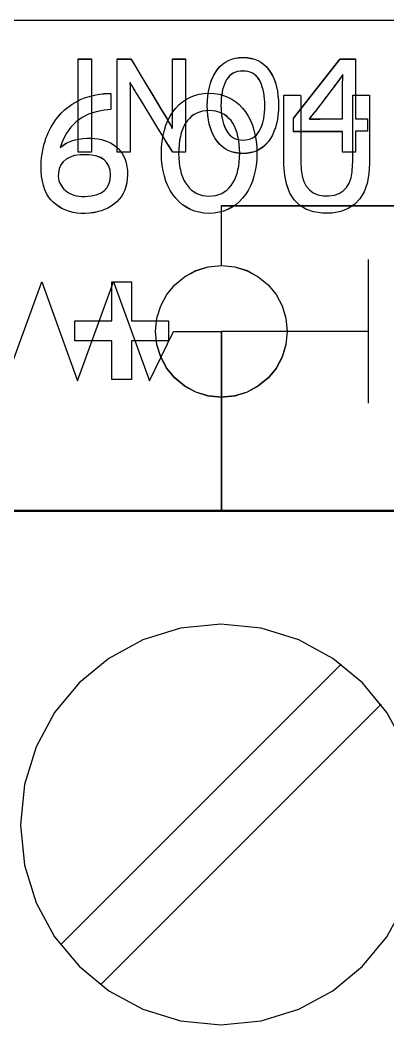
# Model space of a CAD drawing. Extents: x 1 to 47.7, y 0.2 to 35.
# Drawn here: x 34.003 to 34.31, y 11.506 to 12.345 of the extents above; entities that cross this region are included whole.
import ezdxf

# ---------------------------------------------------------------- set-up
doc = ezdxf.new("R2010")
doc.units = 0
doc.header["$MEASUREMENT"] = 0
for name, color, linetype in [('5_1___24__TARGET_LEDS___12', 7, 'CONTINUOUS'), ('6_1__EMPTY_IO_BOARD_POSITI', 7, 'CONTINUOUS'), ('6_2___8__INDEPENDENT_INPUT', 7, 'CONTINUOUS'), ('6_3___8__OPTOISO_INDEPENDE', 7, 'CONTINUOUS'), ('6_4___24__OPTOISO_INDEPEND', 7, 'CONTINUOUS'), ('6_5___8__INDEPENDENT_INPUT', 7, 'CONTINUOUS'), ('6_6___8__INDEPENDENT_INPUT', 7, 'CONTINUOUS'), ('6_7___8__OPTOISO_INDEPENDE', 7, 'CONTINUOUS'), ('6_8___8__OPTOISO_INDEPENDE', 7, 'CONTINUOUS'), ('8_0_____DWG', 7, 'CONTINUOUS')]:
    doc.layers.add(name, color=color, linetype=linetype)

msp = doc.modelspace()

# ---------------------------------------------------------------- linework, layer by layer
at = {"layer": '5_1___24__TARGET_LEDS___12'}
for points in [[(34.21853, 12.27351), (34.21843, 12.26939), (34.21812, 12.26547), (34.2176, 12.26173), (34.21687, 12.25819), (34.21593, 12.25483), (34.21478, 12.25167), (34.21343, 12.2487), (34.21186, 12.24591), (34.21009, 12.24333), (34.20811, 12.24103), (34.20594, 12.23902), (34.20356, 12.23731), (34.20099, 12.2359), (34.19822, 12.23479), (34.19525, 12.23398), (34.19209, 12.23347), (34.18872, 12.23326), (34.18539, 12.23347), (34.18226, 12.23398), (34.17933, 12.23478), (34.17658, 12.23588), (34.17403, 12.23728), (34.17168, 12.23897), (34.16952, 12.24095), (34.16756, 12.24323), (34.16579, 12.24578), (34.16423, 12.24852), (34.16288, 12.25146), (34.16173, 12.2546), (34.16079, 12.25794), (34.16006, 12.26148), (34.15954, 12.26522), (34.15923, 12.26916), (34.15913, 12.2733), (34.15923, 12.27742), (34.15955, 12.28136), (34.16008, 12.2851), (34.16082, 12.28866), (34.16177, 12.29202), (34.16293, 12.29519), (34.1643, 12.29816), (34.16588, 12.30095), (34.16767, 12.30354), (34.16966, 12.30585), (34.17183, 12.30785), (34.1742, 12.30956), (34.17677, 12.31095), (34.17952, 12.31205), (34.18247, 12.31283), (34.18561, 12.31332), (34.18894, 12.3135), (34.1923, 12.3133), (34.19546, 12.3128), (34.19842, 12.31201), (34.20118, 12.31093), (34.20374, 12.30954), (34.2061, 12.30787), (34.20825, 12.30589), (34.21021, 12.30362), (34.21196, 12.30107), (34.2135, 12.29832), (34.21483, 12.29537), (34.21596, 12.29222), (34.21689, 12.28888), (34.21761, 12.28533), (34.21812, 12.28159), (34.21843, 12.27765)], [(34.13021, 12.2345), (34.12911, 12.23628), (34.12619, 12.24103), (34.12199, 12.24786), (34.11704, 12.2559), (34.1119, 12.26424), (34.10711, 12.27202), (34.10322, 12.27835), (34.10076, 12.28234), (34.09998, 12.28363), (34.09925, 12.28484), (34.09854, 12.28603), (34.09785, 12.28717), (34.0972, 12.28829), (34.09656, 12.28937), (34.09595, 12.29042), (34.09536, 12.29143), (34.0948, 12.29241), (34.09456, 12.29178), (34.09457, 12.28991), (34.09457, 12.28798), (34.09458, 12.28599), (34.09459, 12.28394), (34.0946, 12.28183), (34.09462, 12.27966), (34.09464, 12.27743), (34.09467, 12.27514), (34.09467, 12.27371), (34.09467, 12.2701), (34.09467, 12.26465), (34.09467, 12.25811), (34.09467, 12.2512), (34.09467, 12.24466), (34.09467, 12.23922), (34.09467, 12.2356), (34.09466, 12.2345), (34.09416, 12.2345), (34.09301, 12.2345), (34.09142, 12.2345), (34.0896, 12.2345), (34.08773, 12.2345), (34.08601, 12.2345), (34.08465, 12.2345), (34.08385, 12.2345), (34.08371, 12.23505), (34.08371, 12.24009), (34.08371, 12.24925), (34.08371, 12.26114), (34.08371, 12.27433), (34.08371, 12.28743), (34.08371, 12.29901), (34.08371, 12.30767), (34.08371, 12.312), (34.08393, 12.31225), (34.08487, 12.31225), (34.08637, 12.31225), (34.08821, 12.31225), (34.09018, 12.31225), (34.09207, 12.31225), (34.09369, 12.31225), (34.09481, 12.31225), (34.09523, 12.31225), (34.09627, 12.31052), (34.09906, 12.3059), (34.10307, 12.29925), (34.10778, 12.29143), (34.11268, 12.28331), (34.11725, 12.27574), (34.12096, 12.26958), (34.1233, 12.2657), (34.12409, 12.26438), (34.12494, 12.26293), (34.12574, 12.26154), (34.12651, 12.26019), (34.12725, 12.2589), (34.12796, 12.25766), (34.12862, 12.25646), (34.12926, 12.25532), (34.12985, 12.25422), (34.13009, 12.25485), (34.13007, 12.25678), (34.13005, 12.25876), (34.13003, 12.26079), (34.13002, 12.26289), (34.13001, 12.26503), (34.13, 12.26723), (34.12999, 12.26948), (34.12999, 12.27179), (34.12999, 12.27321), (34.12999, 12.27681), (34.12999, 12.28223), (34.12999, 12.28875), (34.12999, 12.29562), (34.12999, 12.30214), (34.12999, 12.30756), (34.12999, 12.31116), (34.13, 12.31225), (34.13051, 12.31225), (34.13165, 12.31225), (34.13324, 12.31225), (34.13507, 12.31225), (34.13694, 12.31225), (34.13865, 12.31225), (34.14001, 12.31225), (34.14082, 12.31225), (34.14095, 12.3117), (34.14095, 12.30667), (34.14095, 12.2975), (34.14095, 12.28561), (34.14095, 12.27242), (34.14095, 12.25933), (34.14095, 12.24774), (34.14095, 12.23908), (34.14095, 12.23475), (34.14075, 12.2345), (34.13987, 12.2345), (34.13847, 12.2345), (34.13676, 12.2345), (34.13492, 12.2345), (34.13315, 12.2345), (34.13165, 12.2345), (34.1306, 12.2345)], [(34.20714, 12.2733), (34.20708, 12.27619), (34.20691, 12.27896), (34.20662, 12.28161), (34.20621, 12.28414), (34.20569, 12.28655), (34.20505, 12.28883), (34.20429, 12.29099), (34.20342, 12.29303), (34.20241, 12.29493), (34.20124, 12.29662), (34.19992, 12.29808), (34.19844, 12.29932), (34.1968, 12.30035), (34.19502, 12.30115), (34.19307, 12.30172), (34.19097, 12.30208), (34.18872, 12.30222), (34.18651, 12.30208), (34.18445, 12.30173), (34.18254, 12.30116), (34.18078, 12.30037), (34.17917, 12.29936), (34.17771, 12.29814), (34.1764, 12.29669), (34.17524, 12.29503), (34.17423, 12.29316), (34.17334, 12.29117), (34.17257, 12.28904), (34.17192, 12.28678), (34.17139, 12.28439), (34.17099, 12.28186), (34.17071, 12.27921), (34.17055, 12.27643), (34.17052, 12.27351), (34.17058, 12.27063), (34.17076, 12.26788), (34.17107, 12.26525), (34.17149, 12.26274), (34.17204, 12.26036), (34.17272, 12.25811), (34.17351, 12.25598), (34.17443, 12.25397), (34.17547, 12.25206), (34.17663, 12.25032), (34.17794, 12.24881), (34.1794, 12.24752), (34.18101, 12.24647), (34.18277, 12.24564), (34.18468, 12.24504), (34.18673, 12.24467), (34.18894, 12.24453), (34.19119, 12.24467), (34.19328, 12.24504), (34.19521, 12.24563), (34.19699, 12.24644), (34.19861, 12.24748), (34.20007, 12.24875), (34.20138, 12.25025), (34.20253, 12.25196), (34.20351, 12.25385), (34.20436, 12.25584), (34.2051, 12.25795), (34.20572, 12.26018), (34.20623, 12.26255), (34.20663, 12.26505), (34.20691, 12.26767), (34.20708, 12.27042)], [(34.2723, 12.29917), (34.27166, 12.29826), (34.27098, 12.29731), (34.27025, 12.2963), (34.26948, 12.29524), (34.26866, 12.29413), (34.2678, 12.29297), (34.26689, 12.29175), (34.26594, 12.29049), (34.26533, 12.28968), (34.26419, 12.28818), (34.26229, 12.28568), (34.25991, 12.28254), (34.25735, 12.27916), (34.25489, 12.27591), (34.25282, 12.27318), (34.25144, 12.27136), (34.25088, 12.27063), (34.24995, 12.26941), (34.24905, 12.26825), (34.24816, 12.26713), (34.24731, 12.26607), (34.24648, 12.26506), (34.24567, 12.26411), (34.24489, 12.2632), (34.24413, 12.26235), (34.24481, 12.26211), (34.24609, 12.26212), (34.24743, 12.26212), (34.24882, 12.26213), (34.25026, 12.26215), (34.25175, 12.26216), (34.25329, 12.26218), (34.25489, 12.2622), (34.25612, 12.26222), (34.25706, 12.26222), (34.25894, 12.26222), (34.26143, 12.26222), (34.26422, 12.26222), (34.26699, 12.26222), (34.26941, 12.26222), (34.27117, 12.26222), (34.27196, 12.26222), (34.27197, 12.26288), (34.27197, 12.26504), (34.27197, 12.26828), (34.27197, 12.27214), (34.27197, 12.27615), (34.27197, 12.27988), (34.27197, 12.28286), (34.27197, 12.28463), (34.27199, 12.28577), (34.27202, 12.28768), (34.27205, 12.28952), (34.27208, 12.2913), (34.27212, 12.29301), (34.27216, 12.29465), (34.2722, 12.29622), (34.27225, 12.29773)], [(34.22591, 12.08482), (34.22479, 12.07373), (34.22159, 12.06341), (34.21652, 12.05406), (34.20981, 12.04592), (34.20167, 12.0392), (34.19232, 12.03413), (34.18199, 12.03092), (34.1709, 12.0298), (34.15981, 12.03092), (34.14949, 12.03413), (34.14015, 12.0392), (34.13201, 12.04592), (34.1253, 12.05406), (34.12023, 12.06341), (34.11703, 12.07373), (34.11591, 12.08482), (34.11703, 12.0959), (34.12023, 12.10622), (34.1253, 12.11556), (34.13201, 12.12369), (34.14015, 12.13041), (34.14949, 12.13548), (34.15981, 12.13869), (34.1709, 12.1398), (34.18199, 12.13869), (34.19232, 12.13548), (34.20167, 12.13041), (34.20981, 12.12369), (34.21652, 12.11556), (34.22159, 12.10622), (34.22479, 12.0959)]]:
    msp.add_lwpolyline(points, close=True, dxfattribs=at)
for points in [[(34.05122, 12.2345), (34.05122, 12.31225), (34.0625, 12.31225), (34.0625, 12.2345), (34.05122, 12.2345)], [(34.28293, 12.25197), (34.28293, 12.2345), (34.27197, 12.2345), (34.27197, 12.2516), (34.2312, 12.2516), (34.2312, 12.26272), (34.27001, 12.31225), (34.28293, 12.31225), (34.28293, 12.26222), (34.29291, 12.26222), (34.29291, 12.25197), (34.28293, 12.25197)], [(34.1709, 12.1398), (34.1709, 12.18979), (34.47089, 12.18979)], [(34.1709, 12.0298), (34.1709, 11.93517)], [(34.46184, 11.93527), (34.17058, 11.93527), (33.88288, 11.93527), (33.74148, 11.93527), (33.6023, 11.93527), (33.4658, 11.93527), (33.33241, 11.93527)], [(34.32454, 11.7382), (34.30911, 11.76664), (34.28868, 11.79143), (34.26392, 11.81189), (34.23551, 11.82735), (34.20412, 11.83712), (34.17042, 11.84053), (34.13667, 11.83712), (34.10524, 11.82735), (34.0768, 11.81189), (34.05202, 11.79143), (34.03158, 11.76664), (34.01615, 11.7382), (34.0064, 11.70678), (34.003, 11.67308), (34.0064, 11.63939), (34.01615, 11.60803), (34.03158, 11.57964), (34.05202, 11.55492), (34.0768, 11.53452), (34.10524, 11.51913), (34.13667, 11.50939), (34.17042, 11.506), (34.20412, 11.50939), (34.23551, 11.51913), (34.26392, 11.53452), (34.28868, 11.55492), (34.30911, 11.57964), (34.32454, 11.60803)], [(34.03658, 11.57284), (34.27085, 11.80711)], [(34.07, 11.53942), (34.30427, 11.77369)]]:
    msp.add_lwpolyline(points, dxfattribs=at)
at = {"layer": '6_1__EMPTY_IO_BOARD_POSITI'}
msp.add_lwpolyline([(33.33689, 11.93486), (33.52521, 11.93486), (33.7193, 11.93486), (33.91795, 11.93486), (34.11993, 11.93486), (34.52897, 11.93486)], dxfattribs=at)
at = {"layer": '6_2___8__INDEPENDENT_INPUT'}
for points in [[(34.20051, 12.23357), (34.20033, 12.2284), (34.19987, 12.22347), (34.19912, 12.2188), (34.19809, 12.21438), (34.19676, 12.2102), (34.19515, 12.20628), (34.19325, 12.2026), (34.19106, 12.19918), (34.18857, 12.19598), (34.18584, 12.19309), (34.18288, 12.19059), (34.17971, 12.18845), (34.17632, 12.18669), (34.17271, 12.1853), (34.16888, 12.18429), (34.16484, 12.18365), (34.16058, 12.18338), (34.15634, 12.18365), (34.15233, 12.18429), (34.14854, 12.1853), (34.14497, 12.18669), (34.14163, 12.18845), (34.13851, 12.19059), (34.13561, 12.19309), (34.13293, 12.19598), (34.13044, 12.19918), (34.1282, 12.2026), (34.12625, 12.20628), (34.1246, 12.2102), (34.12324, 12.21438), (34.12218, 12.2188), (34.12142, 12.22347), (34.12094, 12.2284), (34.12077, 12.23357), (34.12094, 12.23874), (34.12142, 12.24367), (34.12218, 12.24836), (34.12324, 12.2528), (34.1246, 12.257), (34.12625, 12.26096), (34.1282, 12.26467), (34.13044, 12.26814), (34.13293, 12.27134), (34.13561, 12.27418), (34.13851, 12.27664), (34.14163, 12.27874), (34.14497, 12.28047), (34.14854, 12.28183), (34.15233, 12.28282), (34.15634, 12.28344), (34.16058, 12.28368), (34.16484, 12.28344), (34.16888, 12.28282), (34.17271, 12.28183), (34.17632, 12.28047), (34.17971, 12.27874), (34.18288, 12.27664), (34.18584, 12.27418), (34.18857, 12.27134), (34.19106, 12.26814), (34.19325, 12.26467), (34.19515, 12.26096), (34.19676, 12.257), (34.19809, 12.2528), (34.19912, 12.24836), (34.19987, 12.24367), (34.20033, 12.23874)], [(34.29457, 12.22545), (34.29401, 12.21633), (34.2925, 12.20833), (34.29002, 12.20144), (34.28658, 12.19565), (34.28219, 12.19099), (34.27683, 12.18743), (34.27051, 12.18498), (34.26324, 12.18365), (34.25521, 12.18353), (34.24787, 12.18467), (34.24147, 12.18693), (34.23603, 12.1903), (34.23154, 12.19478), (34.22799, 12.20038), (34.2254, 12.20709), (34.22375, 12.21491), (34.22306, 12.22385), (34.22304, 12.22714), (34.22304, 12.23214), (34.22304, 12.2398), (34.22304, 12.24905), (34.22304, 12.25884), (34.22304, 12.26809), (34.22304, 12.27575), (34.22304, 12.28075), (34.22306, 12.28212), (34.22378, 12.28212), (34.22533, 12.28212), (34.22744, 12.28212), (34.22984, 12.28212), (34.23226, 12.28212), (34.23445, 12.28212), (34.23613, 12.28212), (34.23704, 12.28212), (34.23713, 12.28135), (34.23713, 12.27703), (34.23713, 12.26987), (34.23713, 12.2609), (34.23713, 12.2512), (34.23713, 12.24182), (34.23713, 12.23381), (34.23713, 12.22822), (34.23713, 12.22613), (34.23742, 12.21998), (34.23829, 12.21459), (34.23975, 12.20996), (34.24179, 12.20607), (34.24441, 12.20294), (34.24761, 12.20056), (34.2514, 12.19893), (34.25577, 12.19805), (34.26066, 12.19797), (34.26523, 12.19867), (34.2692, 12.2001), (34.27257, 12.20225), (34.27535, 12.20513), (34.27752, 12.20874), (34.2791, 12.21308), (34.28009, 12.21814), (34.28047, 12.22393), (34.28048, 12.22657), (34.28048, 12.23162), (34.28048, 12.23936), (34.28048, 12.24871), (34.28048, 12.2586), (34.28048, 12.26795), (34.28048, 12.27569), (34.28048, 12.28074), (34.2805, 12.28212), (34.28122, 12.28212), (34.28277, 12.28212), (34.28488, 12.28212), (34.28728, 12.28212), (34.2897, 12.28212), (34.29189, 12.28212), (34.29357, 12.28212), (34.29448, 12.28212), (34.29457, 12.28134), (34.29457, 12.27697), (34.29457, 12.26972), (34.29457, 12.26065), (34.29457, 12.25083), (34.29457, 12.24133), (34.29457, 12.23322), (34.29457, 12.22757)], [(34.18614, 12.23357), (34.18605, 12.23739), (34.18579, 12.24101), (34.18534, 12.24443), (34.18472, 12.24766), (34.18392, 12.25069), (34.18294, 12.25352), (34.18178, 12.25615), (34.18044, 12.25859), (34.17891, 12.2608), (34.17721, 12.26273), (34.17534, 12.26441), (34.1733, 12.26584), (34.1711, 12.26702), (34.16872, 12.26794), (34.16617, 12.2686), (34.16346, 12.26902), (34.16058, 12.26918), (34.15775, 12.26902), (34.15508, 12.2686), (34.15258, 12.26794), (34.15024, 12.26702), (34.14806, 12.26584), (34.14604, 12.26441), (34.14419, 12.26273), (34.1425, 12.2608), (34.14096, 12.25859), (34.13959, 12.25615), (34.13841, 12.25352), (34.13741, 12.25069), (34.13659, 12.24766), (34.13595, 12.24443), (34.1355, 12.24101), (34.13522, 12.23739), (34.13513, 12.23357), (34.13522, 12.22979), (34.1355, 12.22622), (34.13595, 12.22283), (34.13659, 12.21964), (34.13741, 12.21664), (34.13841, 12.21384), (34.13959, 12.21123), (34.14096, 12.20881), (34.1425, 12.20656), (34.14419, 12.20453), (34.14604, 12.20277), (34.14806, 12.20128), (34.15024, 12.20006), (34.15258, 12.19911), (34.15508, 12.19843), (34.15775, 12.19802), (34.16058, 12.19789), (34.16346, 12.19802), (34.16617, 12.19843), (34.16872, 12.19911), (34.1711, 12.20006), (34.1733, 12.20128), (34.17534, 12.20277), (34.17721, 12.20453), (34.17891, 12.20656), (34.18044, 12.20881), (34.18178, 12.21123), (34.18294, 12.21384), (34.18392, 12.21664), (34.18472, 12.21964), (34.18534, 12.22283), (34.18579, 12.22622), (34.18605, 12.22979)]]:
    msp.add_lwpolyline(points, close=True, dxfattribs=at)
for points in [[(34.29342, 12.1449), (34.29342, 12.02491)], [(34.29342, 12.08491), (34.17091, 12.08491), (34.17091, 11.93527)], [(34.46184, 11.93527), (34.17058, 11.93527), (33.88288, 11.93527), (33.74148, 11.93527), (33.6023, 11.93527), (33.4658, 11.93527), (33.33241, 11.93527)], [(34.32454, 11.7382), (34.30911, 11.76664), (34.28868, 11.79143), (34.26392, 11.81189), (34.23551, 11.82735), (34.20412, 11.83712), (34.17042, 11.84053), (34.13667, 11.83712), (34.10524, 11.82735), (34.0768, 11.81189), (34.05202, 11.79143), (34.03158, 11.76664), (34.01615, 11.7382), (34.0064, 11.70678), (34.003, 11.67308), (34.0064, 11.63939), (34.01615, 11.60803), (34.03158, 11.57964), (34.05202, 11.55492), (34.0768, 11.53452), (34.10524, 11.51913), (34.13667, 11.50939), (34.17042, 11.506), (34.20412, 11.50939), (34.23551, 11.51913), (34.26392, 11.53452), (34.28868, 11.55492), (34.30911, 11.57964), (34.32454, 11.60803)], [(34.03658, 11.57284), (34.27085, 11.80711)], [(34.07, 11.53942), (34.30427, 11.77369)]]:
    msp.add_lwpolyline(points, dxfattribs=at)
at = {"layer": '6_3___8__OPTOISO_INDEPENDE'}
for points in [[(34.20051, 12.23357), (34.20033, 12.2284), (34.19987, 12.22347), (34.19912, 12.2188), (34.19809, 12.21438), (34.19676, 12.2102), (34.19515, 12.20628), (34.19325, 12.2026), (34.19106, 12.19918), (34.18857, 12.19598), (34.18584, 12.19309), (34.18288, 12.19059), (34.17971, 12.18845), (34.17632, 12.18669), (34.17271, 12.1853), (34.16888, 12.18429), (34.16484, 12.18365), (34.16058, 12.18338), (34.15634, 12.18365), (34.15233, 12.18429), (34.14854, 12.1853), (34.14497, 12.18669), (34.14163, 12.18845), (34.13851, 12.19059), (34.13561, 12.19309), (34.13293, 12.19598), (34.13044, 12.19918), (34.1282, 12.2026), (34.12625, 12.20628), (34.1246, 12.2102), (34.12324, 12.21438), (34.12218, 12.2188), (34.12142, 12.22347), (34.12094, 12.2284), (34.12077, 12.23357), (34.12094, 12.23874), (34.12142, 12.24367), (34.12218, 12.24836), (34.12324, 12.2528), (34.1246, 12.257), (34.12625, 12.26096), (34.1282, 12.26467), (34.13044, 12.26814), (34.13293, 12.27134), (34.13561, 12.27418), (34.13851, 12.27664), (34.14163, 12.27874), (34.14497, 12.28047), (34.14854, 12.28183), (34.15233, 12.28282), (34.15634, 12.28344), (34.16058, 12.28368), (34.16484, 12.28344), (34.16888, 12.28282), (34.17271, 12.28183), (34.17632, 12.28047), (34.17971, 12.27874), (34.18288, 12.27664), (34.18584, 12.27418), (34.18857, 12.27134), (34.19106, 12.26814), (34.19325, 12.26467), (34.19515, 12.26096), (34.19676, 12.257), (34.19809, 12.2528), (34.19912, 12.24836), (34.19987, 12.24367), (34.20033, 12.23874)], [(34.29457, 12.22545), (34.29401, 12.21633), (34.2925, 12.20833), (34.29002, 12.20144), (34.28658, 12.19565), (34.28219, 12.19099), (34.27683, 12.18743), (34.27051, 12.18498), (34.26324, 12.18365), (34.25521, 12.18353), (34.24787, 12.18467), (34.24147, 12.18693), (34.23603, 12.1903), (34.23154, 12.19478), (34.22799, 12.20038), (34.2254, 12.20709), (34.22375, 12.21491), (34.22306, 12.22385), (34.22304, 12.22714), (34.22304, 12.23214), (34.22304, 12.2398), (34.22304, 12.24905), (34.22304, 12.25884), (34.22304, 12.26809), (34.22304, 12.27575), (34.22304, 12.28075), (34.22306, 12.28212), (34.22378, 12.28212), (34.22533, 12.28212), (34.22744, 12.28212), (34.22984, 12.28212), (34.23226, 12.28212), (34.23445, 12.28212), (34.23613, 12.28212), (34.23704, 12.28212), (34.23713, 12.28135), (34.23713, 12.27703), (34.23713, 12.26987), (34.23713, 12.2609), (34.23713, 12.2512), (34.23713, 12.24182), (34.23713, 12.23381), (34.23713, 12.22822), (34.23713, 12.22613), (34.23742, 12.21998), (34.23829, 12.21459), (34.23975, 12.20996), (34.24179, 12.20607), (34.24441, 12.20294), (34.24761, 12.20056), (34.2514, 12.19893), (34.25577, 12.19805), (34.26066, 12.19797), (34.26523, 12.19867), (34.2692, 12.2001), (34.27257, 12.20225), (34.27535, 12.20513), (34.27752, 12.20874), (34.2791, 12.21308), (34.28009, 12.21814), (34.28047, 12.22393), (34.28048, 12.22657), (34.28048, 12.23162), (34.28048, 12.23936), (34.28048, 12.24871), (34.28048, 12.2586), (34.28048, 12.26795), (34.28048, 12.27569), (34.28048, 12.28074), (34.2805, 12.28212), (34.28122, 12.28212), (34.28277, 12.28212), (34.28488, 12.28212), (34.28728, 12.28212), (34.2897, 12.28212), (34.29189, 12.28212), (34.29357, 12.28212), (34.29448, 12.28212), (34.29457, 12.28134), (34.29457, 12.27697), (34.29457, 12.26972), (34.29457, 12.26065), (34.29457, 12.25083), (34.29457, 12.24133), (34.29457, 12.23322), (34.29457, 12.22757)], [(34.18614, 12.23357), (34.18605, 12.23739), (34.18579, 12.24101), (34.18534, 12.24443), (34.18472, 12.24766), (34.18392, 12.25069), (34.18294, 12.25352), (34.18178, 12.25615), (34.18044, 12.25859), (34.17891, 12.2608), (34.17721, 12.26273), (34.17534, 12.26441), (34.1733, 12.26584), (34.1711, 12.26702), (34.16872, 12.26794), (34.16617, 12.2686), (34.16346, 12.26902), (34.16058, 12.26918), (34.15775, 12.26902), (34.15508, 12.2686), (34.15258, 12.26794), (34.15024, 12.26702), (34.14806, 12.26584), (34.14604, 12.26441), (34.14419, 12.26273), (34.1425, 12.2608), (34.14096, 12.25859), (34.13959, 12.25615), (34.13841, 12.25352), (34.13741, 12.25069), (34.13659, 12.24766), (34.13595, 12.24443), (34.1355, 12.24101), (34.13522, 12.23739), (34.13513, 12.23357), (34.13522, 12.22979), (34.1355, 12.22622), (34.13595, 12.22283), (34.13659, 12.21964), (34.13741, 12.21664), (34.13841, 12.21384), (34.13959, 12.21123), (34.14096, 12.20881), (34.1425, 12.20656), (34.14419, 12.20453), (34.14604, 12.20277), (34.14806, 12.20128), (34.15024, 12.20006), (34.15258, 12.19911), (34.15508, 12.19843), (34.15775, 12.19802), (34.16058, 12.19789), (34.16346, 12.19802), (34.16617, 12.19843), (34.16872, 12.19911), (34.1711, 12.20006), (34.1733, 12.20128), (34.17534, 12.20277), (34.17721, 12.20453), (34.17891, 12.20656), (34.18044, 12.20881), (34.18178, 12.21123), (34.18294, 12.21384), (34.18392, 12.21664), (34.18472, 12.21964), (34.18534, 12.22283), (34.18579, 12.22622), (34.18605, 12.22979)]]:
    msp.add_lwpolyline(points, close=True, dxfattribs=at)
for points in [[(34.29342, 12.1449), (34.29342, 12.02491)], [(34.29342, 12.08491), (34.17091, 12.08491), (34.17091, 11.93527)], [(34.46184, 11.93527), (34.17058, 11.93527), (33.88288, 11.93527), (33.74148, 11.93527), (33.6023, 11.93527), (33.4658, 11.93527), (33.33241, 11.93527)], [(34.32454, 11.7382), (34.30911, 11.76664), (34.28868, 11.79143), (34.26392, 11.81189), (34.23551, 11.82735), (34.20412, 11.83712), (34.17042, 11.84053), (34.13667, 11.83712), (34.10524, 11.82735), (34.0768, 11.81189), (34.05202, 11.79143), (34.03158, 11.76664), (34.01615, 11.7382), (34.0064, 11.70678), (34.003, 11.67308), (34.0064, 11.63939), (34.01615, 11.60803), (34.03158, 11.57964), (34.05202, 11.55492), (34.0768, 11.53452), (34.10524, 11.51913), (34.13667, 11.50939), (34.17042, 11.506), (34.20412, 11.50939), (34.23551, 11.51913), (34.26392, 11.53452), (34.28868, 11.55492), (34.30911, 11.57964), (34.32454, 11.60803)], [(34.03658, 11.57284), (34.27085, 11.80711)], [(34.07, 11.53942), (34.30427, 11.77369)]]:
    msp.add_lwpolyline(points, dxfattribs=at)
at = {"layer": '6_4___24__OPTOISO_INDEPEND'}
for points in [[(34.21853, 12.27364), (34.21843, 12.26952), (34.21812, 12.2656), (34.2176, 12.26186), (34.21687, 12.25832), (34.21593, 12.25496), (34.21478, 12.2518), (34.21343, 12.24883), (34.21186, 12.24604), (34.21009, 12.24346), (34.20811, 12.24115), (34.20594, 12.23915), (34.20356, 12.23744), (34.20099, 12.23603), (34.19822, 12.23492), (34.19525, 12.23411), (34.19209, 12.2336), (34.18872, 12.23338), (34.18539, 12.2336), (34.18226, 12.23411), (34.17933, 12.23491), (34.17658, 12.23601), (34.17403, 12.2374), (34.17168, 12.23909), (34.16952, 12.24108), (34.16756, 12.24336), (34.16579, 12.24591), (34.16423, 12.24865), (34.16288, 12.25159), (34.16173, 12.25473), (34.16079, 12.25807), (34.16006, 12.26161), (34.15954, 12.26535), (34.15923, 12.26928), (34.15913, 12.27342), (34.15923, 12.27755), (34.15955, 12.28149), (34.16008, 12.28523), (34.16082, 12.28879), (34.16177, 12.29215), (34.16293, 12.29531), (34.1643, 12.29829), (34.16588, 12.30108), (34.16767, 12.30367), (34.16966, 12.30598), (34.17183, 12.30798), (34.1742, 12.30969), (34.17677, 12.31108), (34.17952, 12.31218), (34.18247, 12.31296), (34.18561, 12.31345), (34.18894, 12.31363), (34.1923, 12.31343), (34.19546, 12.31293), (34.19842, 12.31214), (34.20118, 12.31106), (34.20374, 12.30967), (34.2061, 12.30799), (34.20825, 12.30602), (34.21021, 12.30375), (34.21196, 12.3012), (34.2135, 12.29845), (34.21483, 12.2955), (34.21596, 12.29235), (34.21689, 12.28901), (34.21761, 12.28546), (34.21812, 12.28172), (34.21843, 12.27778)], [(34.13021, 12.23463), (34.12911, 12.23641), (34.12619, 12.24116), (34.12199, 12.24799), (34.11704, 12.25602), (34.1119, 12.26437), (34.10711, 12.27215), (34.10322, 12.27848), (34.10076, 12.28247), (34.09998, 12.28375), (34.09925, 12.28497), (34.09854, 12.28615), (34.09785, 12.2873), (34.0972, 12.28842), (34.09656, 12.2895), (34.09595, 12.29054), (34.09536, 12.29156), (34.0948, 12.29253), (34.09456, 12.2919), (34.09457, 12.29003), (34.09457, 12.2881), (34.09458, 12.28611), (34.09459, 12.28406), (34.0946, 12.28196), (34.09462, 12.27979), (34.09464, 12.27756), (34.09467, 12.27527), (34.09467, 12.27384), (34.09467, 12.27022), (34.09467, 12.26478), (34.09467, 12.25824), (34.09467, 12.25133), (34.09467, 12.24479), (34.09467, 12.23934), (34.09467, 12.23573), (34.09466, 12.23463), (34.09416, 12.23463), (34.09301, 12.23463), (34.09142, 12.23463), (34.0896, 12.23463), (34.08773, 12.23463), (34.08601, 12.23463), (34.08465, 12.23463), (34.08385, 12.23463), (34.08371, 12.23518), (34.08371, 12.24022), (34.08371, 12.24938), (34.08371, 12.26127), (34.08371, 12.27446), (34.08371, 12.28755), (34.08371, 12.29914), (34.08371, 12.3078), (34.08371, 12.31213), (34.08393, 12.31238), (34.08487, 12.31238), (34.08637, 12.31238), (34.08821, 12.31238), (34.09018, 12.31238), (34.09207, 12.31238), (34.09369, 12.31238), (34.09481, 12.31238), (34.09523, 12.31238), (34.09627, 12.31065), (34.09906, 12.30603), (34.10307, 12.29938), (34.10778, 12.29156), (34.11268, 12.28344), (34.11725, 12.27587), (34.12096, 12.26971), (34.1233, 12.26583), (34.12409, 12.2645), (34.12494, 12.26306), (34.12574, 12.26167), (34.12651, 12.26032), (34.12725, 12.25903), (34.12796, 12.25779), (34.12862, 12.25659), (34.12926, 12.25545), (34.12985, 12.25436), (34.13009, 12.25498), (34.13007, 12.25691), (34.13005, 12.25889), (34.13003, 12.26093), (34.13002, 12.26302), (34.13001, 12.26516), (34.13, 12.26736), (34.12999, 12.26961), (34.12999, 12.27192), (34.12999, 12.27335), (34.12999, 12.27695), (34.12999, 12.28237), (34.12999, 12.28888), (34.12999, 12.29576), (34.12999, 12.30227), (34.12999, 12.30769), (34.12999, 12.31129), (34.13, 12.31238), (34.13051, 12.31238), (34.13165, 12.31238), (34.13324, 12.31238), (34.13507, 12.31238), (34.13694, 12.31238), (34.13865, 12.31238), (34.14001, 12.31238), (34.14082, 12.31238), (34.14095, 12.31183), (34.14095, 12.30679), (34.14095, 12.29763), (34.14095, 12.28574), (34.14095, 12.27255), (34.14095, 12.25946), (34.14095, 12.24787), (34.14095, 12.23921), (34.14095, 12.23488), (34.14075, 12.23463), (34.13987, 12.23463), (34.13847, 12.23463), (34.13676, 12.23463), (34.13492, 12.23463), (34.13315, 12.23463), (34.13165, 12.23463), (34.1306, 12.23463)], [(34.20714, 12.27342), (34.20708, 12.27632), (34.20691, 12.27909), (34.20662, 12.28174), (34.20621, 12.28427), (34.20569, 12.28667), (34.20505, 12.28896), (34.20429, 12.29112), (34.20342, 12.29316), (34.20241, 12.29506), (34.20124, 12.29674), (34.19992, 12.29821), (34.19844, 12.29945), (34.1968, 12.30047), (34.19502, 12.30127), (34.19307, 12.30185), (34.19097, 12.30221), (34.18872, 12.30235), (34.18651, 12.30221), (34.18445, 12.30186), (34.18254, 12.30129), (34.18078, 12.3005), (34.17917, 12.29949), (34.17771, 12.29826), (34.1764, 12.29682), (34.17524, 12.29516), (34.17423, 12.29329), (34.17334, 12.2913), (34.17257, 12.28917), (34.17192, 12.28691), (34.17139, 12.28451), (34.17099, 12.28199), (34.17071, 12.27934), (34.17055, 12.27656), (34.17052, 12.27364), (34.17058, 12.27076), (34.17076, 12.26801), (34.17107, 12.26538), (34.17149, 12.26287), (34.17204, 12.26049), (34.17272, 12.25824), (34.17351, 12.25611), (34.17443, 12.2541), (34.17547, 12.25219), (34.17663, 12.25045), (34.17794, 12.24894), (34.1794, 12.24765), (34.18101, 12.2466), (34.18277, 12.24577), (34.18468, 12.24517), (34.18673, 12.2448), (34.18894, 12.24466), (34.19119, 12.2448), (34.19328, 12.24517), (34.19521, 12.24576), (34.19699, 12.24657), (34.19861, 12.24761), (34.20007, 12.24888), (34.20138, 12.25037), (34.20253, 12.25209), (34.20351, 12.25398), (34.20436, 12.25596), (34.2051, 12.25808), (34.20572, 12.26031), (34.20623, 12.26268), (34.20663, 12.26517), (34.20691, 12.2678), (34.20708, 12.27055)], [(34.2723, 12.2993), (34.27166, 12.29839), (34.27098, 12.29744), (34.27025, 12.29643), (34.26948, 12.29537), (34.26866, 12.29426), (34.2678, 12.2931), (34.26689, 12.29189), (34.26594, 12.29062), (34.26533, 12.28981), (34.26419, 12.28831), (34.26229, 12.28581), (34.25991, 12.28267), (34.25735, 12.27928), (34.25489, 12.27604), (34.25282, 12.27331), (34.25144, 12.27149), (34.25088, 12.27076), (34.24995, 12.26954), (34.24905, 12.26838), (34.24816, 12.26726), (34.24731, 12.2662), (34.24648, 12.26519), (34.24567, 12.26424), (34.24489, 12.26333), (34.24413, 12.26248), (34.24481, 12.26224), (34.24609, 12.26225), (34.24743, 12.26225), (34.24882, 12.26226), (34.25026, 12.26227), (34.25175, 12.26229), (34.25329, 12.26231), (34.25489, 12.26233), (34.25612, 12.26235), (34.25706, 12.26235), (34.25894, 12.26235), (34.26143, 12.26235), (34.26422, 12.26235), (34.26699, 12.26235), (34.26941, 12.26235), (34.27117, 12.26235), (34.27196, 12.26235), (34.27197, 12.26301), (34.27197, 12.26517), (34.27197, 12.26841), (34.27197, 12.27227), (34.27197, 12.27628), (34.27197, 12.28001), (34.27197, 12.28299), (34.27197, 12.28476), (34.27199, 12.2859), (34.27202, 12.28781), (34.27205, 12.28965), (34.27208, 12.29143), (34.27212, 12.29313), (34.27216, 12.29477), (34.2722, 12.29635), (34.27225, 12.29786)], [(34.22591, 12.08495), (34.22479, 12.07386), (34.22159, 12.06354), (34.21652, 12.05419), (34.20981, 12.04605), (34.20167, 12.03933), (34.19232, 12.03426), (34.18199, 12.03105), (34.1709, 12.02994), (34.15981, 12.03105), (34.14949, 12.03426), (34.14015, 12.03933), (34.13201, 12.04605), (34.1253, 12.05419), (34.12023, 12.06354), (34.11703, 12.07386), (34.11591, 12.08495), (34.11703, 12.09603), (34.12023, 12.10635), (34.1253, 12.11569), (34.13201, 12.12382), (34.14015, 12.13054), (34.14949, 12.13561), (34.15981, 12.13882), (34.1709, 12.13994), (34.18199, 12.13882), (34.19232, 12.13561), (34.20167, 12.13054), (34.20981, 12.12382), (34.21652, 12.11569), (34.22159, 12.10635), (34.22479, 12.09603)]]:
    msp.add_lwpolyline(points, close=True, dxfattribs=at)
for points in [[(34.05122, 12.23463), (34.05122, 12.31238), (34.0625, 12.31238), (34.0625, 12.23463), (34.05122, 12.23463)], [(34.28293, 12.2521), (34.28293, 12.23463), (34.27197, 12.23463), (34.27197, 12.25173), (34.2312, 12.25173), (34.2312, 12.26285), (34.27001, 12.31238), (34.28293, 12.31238), (34.28293, 12.26235), (34.29291, 12.26235), (34.29291, 12.2521), (34.28293, 12.2521)], [(34.1709, 12.13994), (34.1709, 12.18992), (34.47089, 12.18992)], [(34.1709, 12.02994), (34.1709, 11.93527)], [(34.46184, 11.93527), (34.17058, 11.93527), (33.88288, 11.93527), (33.74148, 11.93527), (33.6023, 11.93527), (33.4658, 11.93527), (33.33241, 11.93527)], [(34.32454, 11.7382), (34.30911, 11.76664), (34.28868, 11.79143), (34.26392, 11.81189), (34.23551, 11.82735), (34.20412, 11.83712), (34.17042, 11.84053), (34.13667, 11.83712), (34.10524, 11.82735), (34.0768, 11.81189), (34.05202, 11.79143), (34.03158, 11.76664), (34.01615, 11.7382), (34.0064, 11.70678), (34.003, 11.67308), (34.0064, 11.63939), (34.01615, 11.60803), (34.03158, 11.57964), (34.05202, 11.55492), (34.0768, 11.53452), (34.10524, 11.51913), (34.13667, 11.50939), (34.17042, 11.506), (34.20412, 11.50939), (34.23551, 11.51913), (34.26392, 11.53452), (34.28868, 11.55492), (34.30911, 11.57964), (34.32454, 11.60803)], [(34.03658, 11.57284), (34.27085, 11.80711)], [(34.07, 11.53942), (34.30427, 11.77369)]]:
    msp.add_lwpolyline(points, dxfattribs=at)
at = {"layer": '6_5___8__INDEPENDENT_INPUT'}
for points in [[(34.09252, 12.21578), (34.09232, 12.21223), (34.09186, 12.20889), (34.09114, 12.20575), (34.09014, 12.20281), (34.08889, 12.20008), (34.08736, 12.19754), (34.08557, 12.19521), (34.08352, 12.19309), (34.0812, 12.19115), (34.07872, 12.18941), (34.07608, 12.18789), (34.0733, 12.1866), (34.07035, 12.18552), (34.06726, 12.18466), (34.06401, 12.18402), (34.06061, 12.18361), (34.05706, 12.18341), (34.05355, 12.18344), (34.05024, 12.18372), (34.04706, 12.18423), (34.04401, 12.18499), (34.0411, 12.186), (34.03832, 12.18725), (34.03568, 12.18874), (34.03317, 12.19048), (34.0308, 12.19246), (34.02857, 12.19469), (34.02661, 12.19722), (34.02491, 12.20005), (34.02347, 12.20318), (34.02231, 12.2066), (34.02141, 12.21032), (34.02077, 12.21434), (34.0204, 12.21866), (34.02031, 12.2227), (34.02036, 12.22495), (34.0205, 12.22722), (34.02071, 12.22952), (34.02101, 12.23184), (34.02138, 12.23418), (34.02183, 12.23654), (34.02235, 12.23893), (34.02296, 12.24134), (34.02364, 12.24375), (34.02442, 12.2461), (34.0253, 12.24843), (34.02627, 12.25072), (34.02734, 12.25299), (34.0285, 12.25522), (34.02976, 12.25742), (34.03111, 12.2596), (34.03256, 12.26174), (34.03418, 12.26382), (34.03592, 12.26581), (34.03777, 12.26772), (34.03973, 12.26954), (34.0418, 12.27128), (34.04398, 12.27294), (34.04628, 12.27451), (34.04869, 12.276), (34.05121, 12.2774), (34.05387, 12.27868), (34.05668, 12.27981), (34.05964, 12.28081), (34.06275, 12.28165), (34.066, 12.28236), (34.0694, 12.28292), (34.07294, 12.28334), (34.07663, 12.28361), (34.07868, 12.28359), (34.07868, 12.28267), (34.07868, 12.28103), (34.07868, 12.27891), (34.07868, 12.27658), (34.07868, 12.27427), (34.07868, 12.27225), (34.07868, 12.27075), (34.07868, 12.27003), (34.07303, 12.26956), (34.06623, 12.26829), (34.06005, 12.26626), (34.05449, 12.26344), (34.04954, 12.25986), (34.04522, 12.2555), (34.04151, 12.25037), (34.03842, 12.24446), (34.03627, 12.23846), (34.03839, 12.24014), (34.04071, 12.2416), (34.04322, 12.24287), (34.04592, 12.24392), (34.04882, 12.24477), (34.05191, 12.24542), (34.05519, 12.24585), (34.05867, 12.24608), (34.06207, 12.24611), (34.06504, 12.24594), (34.06789, 12.24557), (34.07063, 12.24501), (34.07326, 12.24426), (34.07577, 12.24332), (34.07816, 12.24218), (34.08044, 12.24085), (34.08261, 12.23932), (34.08463, 12.23756), (34.08642, 12.23558), (34.08799, 12.23339), (34.08932, 12.23098), (34.09042, 12.22836), (34.09129, 12.22554), (34.09193, 12.2225), (34.09234, 12.21924)], [(34.07829, 12.21551), (34.07791, 12.21941), (34.07692, 12.22281), (34.07531, 12.22569), (34.07307, 12.22806), (34.07022, 12.22992), (34.06674, 12.23127), (34.06265, 12.23211), (34.05793, 12.23243), (34.05285, 12.23227), (34.04835, 12.23161), (34.04449, 12.23044), (34.04127, 12.22876), (34.03868, 12.22657), (34.03673, 12.22387), (34.03543, 12.22066), (34.03476, 12.21694), (34.0347, 12.21424), (34.03488, 12.21253), (34.03522, 12.21088), (34.03573, 12.2093), (34.03641, 12.20779), (34.03724, 12.20636), (34.03825, 12.20498), (34.03941, 12.20368), (34.04074, 12.20243), (34.04222, 12.20128), (34.04385, 12.20027), (34.04562, 12.19943), (34.04754, 12.19873), (34.04961, 12.19819), (34.05183, 12.1978), (34.05419, 12.19757), (34.05724, 12.19752), (34.06214, 12.19795), (34.0664, 12.1989), (34.07, 12.20037), (34.07296, 12.20236), (34.07526, 12.20487), (34.07692, 12.20789), (34.07793, 12.21144)]]:
    msp.add_lwpolyline(points, close=True, dxfattribs=at)
for points in [[(33.87082, 11.93526), (33.87082, 12.08493), (33.94078, 12.08493), (33.9608, 12.12617), (33.9908, 12.04367), (34.02083, 12.12617), (34.05083, 12.04367), (34.08086, 12.12617), (34.11087, 12.04367), (34.13089, 12.08493), (34.17082, 12.08493), (34.17082, 11.93526)], [(34.46184, 11.93527), (34.17058, 11.93527), (33.88288, 11.93527), (33.74148, 11.93527), (33.6023, 11.93527), (33.4658, 11.93527), (33.33241, 11.93527)], [(34.32454, 11.7382), (34.30911, 11.76664), (34.28868, 11.79143), (34.26392, 11.81189), (34.23551, 11.82735), (34.20412, 11.83712), (34.17042, 11.84053), (34.13667, 11.83712), (34.10524, 11.82735), (34.0768, 11.81189), (34.05202, 11.79143), (34.03158, 11.76664), (34.01615, 11.7382), (34.0064, 11.70678), (34.003, 11.67308), (34.0064, 11.63939), (34.01615, 11.60803), (34.03158, 11.57964), (34.05202, 11.55492), (34.0768, 11.53452), (34.10524, 11.51913), (34.13667, 11.50939), (34.17042, 11.506), (34.20412, 11.50939), (34.23551, 11.51913), (34.26392, 11.53452), (34.28868, 11.55492), (34.30911, 11.57964), (34.32454, 11.60803)], [(34.03658, 11.57284), (34.27085, 11.80711)], [(34.07, 11.53942), (34.30427, 11.77369)]]:
    msp.add_lwpolyline(points, dxfattribs=at)
at = {"layer": '6_6___8__INDEPENDENT_INPUT'}
for points in [[(34.20051, 12.23357), (34.20033, 12.2284), (34.19987, 12.22348), (34.19912, 12.21881), (34.19809, 12.21438), (34.19676, 12.21021), (34.19515, 12.20628), (34.19325, 12.20261), (34.19106, 12.19918), (34.18857, 12.19598), (34.18584, 12.1931), (34.18288, 12.19059), (34.17971, 12.18846), (34.17632, 12.1867), (34.17271, 12.18531), (34.16888, 12.1843), (34.16484, 12.18366), (34.16058, 12.18339), (34.15634, 12.18366), (34.15233, 12.1843), (34.14854, 12.18531), (34.14497, 12.1867), (34.14163, 12.18846), (34.13851, 12.19059), (34.13561, 12.1931), (34.13293, 12.19598), (34.13044, 12.19918), (34.1282, 12.20261), (34.12625, 12.20628), (34.1246, 12.21021), (34.12324, 12.21438), (34.12218, 12.21881), (34.12142, 12.22348), (34.12094, 12.2284), (34.12077, 12.23357), (34.12094, 12.23875), (34.12142, 12.24368), (34.12218, 12.24837), (34.12324, 12.25281), (34.1246, 12.25701), (34.12625, 12.26097), (34.1282, 12.26468), (34.13044, 12.26815), (34.13293, 12.27135), (34.13561, 12.27418), (34.13851, 12.27665), (34.14163, 12.27875), (34.14497, 12.28048), (34.14854, 12.28183), (34.15233, 12.28282), (34.15634, 12.28344), (34.16058, 12.28369), (34.16484, 12.28344), (34.16888, 12.28282), (34.17271, 12.28183), (34.17632, 12.28048), (34.17971, 12.27875), (34.18288, 12.27665), (34.18584, 12.27418), (34.18857, 12.27135), (34.19106, 12.26815), (34.19325, 12.26468), (34.19515, 12.26097), (34.19676, 12.25701), (34.19809, 12.25281), (34.19912, 12.24837), (34.19987, 12.24368), (34.20033, 12.23875)], [(34.29457, 12.22546), (34.29401, 12.21634), (34.2925, 12.20834), (34.29002, 12.20144), (34.28658, 12.19566), (34.28219, 12.19099), (34.27683, 12.18744), (34.27051, 12.18499), (34.26324, 12.18366), (34.25521, 12.18354), (34.24787, 12.18468), (34.24147, 12.18694), (34.23603, 12.19031), (34.23154, 12.19479), (34.22799, 12.20039), (34.2254, 12.2071), (34.22375, 12.21492), (34.22306, 12.22385), (34.22304, 12.22715), (34.22304, 12.23215), (34.22304, 12.23981), (34.22304, 12.24906), (34.22304, 12.25885), (34.22304, 12.2681), (34.22304, 12.27576), (34.22304, 12.28076), (34.22306, 12.28213), (34.22378, 12.28213), (34.22533, 12.28213), (34.22744, 12.28213), (34.22984, 12.28213), (34.23226, 12.28213), (34.23445, 12.28213), (34.23613, 12.28213), (34.23704, 12.28213), (34.23713, 12.28135), (34.23713, 12.27704), (34.23713, 12.26987), (34.23713, 12.26091), (34.23713, 12.25121), (34.23713, 12.24182), (34.23713, 12.23381), (34.23713, 12.22823), (34.23713, 12.22614), (34.23742, 12.21999), (34.23829, 12.2146), (34.23975, 12.20996), (34.24179, 12.20608), (34.24441, 12.20294), (34.24761, 12.20056), (34.2514, 12.19894), (34.25577, 12.19806), (34.26066, 12.19797), (34.26523, 12.19867), (34.2692, 12.2001), (34.27257, 12.20226), (34.27535, 12.20514), (34.27752, 12.20875), (34.2791, 12.21309), (34.28009, 12.21815), (34.28047, 12.22394), (34.28048, 12.22657), (34.28048, 12.23163), (34.28048, 12.23936), (34.28048, 12.24871), (34.28048, 12.2586), (34.28048, 12.26795), (34.28048, 12.27569), (34.28048, 12.28074), (34.2805, 12.28213), (34.28122, 12.28213), (34.28277, 12.28213), (34.28488, 12.28213), (34.28728, 12.28213), (34.2897, 12.28213), (34.29189, 12.28213), (34.29357, 12.28213), (34.29448, 12.28213), (34.29457, 12.28134), (34.29457, 12.27698), (34.29457, 12.26972), (34.29457, 12.26065), (34.29457, 12.25083), (34.29457, 12.24134), (34.29457, 12.23323), (34.29457, 12.22758)], [(34.18614, 12.23357), (34.18605, 12.23739), (34.18579, 12.24102), (34.18534, 12.24444), (34.18472, 12.24767), (34.18392, 12.25069), (34.18294, 12.25353), (34.18178, 12.25616), (34.18044, 12.25859), (34.17891, 12.2608), (34.17721, 12.26274), (34.17534, 12.26442), (34.1733, 12.26585), (34.1711, 12.26703), (34.16872, 12.26795), (34.16617, 12.26861), (34.16346, 12.26903), (34.16058, 12.26919), (34.15775, 12.26903), (34.15508, 12.26861), (34.15258, 12.26795), (34.15024, 12.26703), (34.14806, 12.26585), (34.14604, 12.26442), (34.14419, 12.26274), (34.1425, 12.2608), (34.14096, 12.25859), (34.13959, 12.25616), (34.13841, 12.25353), (34.13741, 12.25069), (34.13659, 12.24767), (34.13595, 12.24444), (34.1355, 12.24102), (34.13522, 12.23739), (34.13513, 12.23357), (34.13522, 12.2298), (34.1355, 12.22622), (34.13595, 12.22284), (34.13659, 12.21965), (34.13741, 12.21665), (34.13841, 12.21385), (34.13959, 12.21124), (34.14096, 12.20882), (34.1425, 12.20656), (34.14419, 12.20453), (34.14604, 12.20277), (34.14806, 12.20128), (34.15024, 12.20006), (34.15258, 12.19912), (34.15508, 12.19844), (34.15775, 12.19803), (34.16058, 12.1979), (34.16346, 12.19803), (34.16617, 12.19844), (34.16872, 12.19912), (34.1711, 12.20006), (34.1733, 12.20128), (34.17534, 12.20277), (34.17721, 12.20453), (34.17891, 12.20656), (34.18044, 12.20882), (34.18178, 12.21124), (34.18294, 12.21385), (34.18392, 12.21665), (34.18472, 12.21965), (34.18534, 12.22284), (34.18579, 12.22622), (34.18605, 12.2298)]]:
    msp.add_lwpolyline(points, close=True, dxfattribs=at)
for points in [[(34.29342, 12.1449), (34.29342, 12.02491)], [(34.09584, 12.07714), (34.09584, 12.04467), (34.07926, 12.04467), (34.07926, 12.07714), (34.04862, 12.07714), (34.04862, 12.09373), (34.07926, 12.09373), (34.07926, 12.1262), (34.09584, 12.1262), (34.09584, 12.09373), (34.1266, 12.09373), (34.1266, 12.07714), (34.09584, 12.07714)], [(34.29342, 12.08491), (34.17091, 12.08491), (34.17091, 11.93527)], [(34.46184, 11.93527), (34.17058, 11.93527), (33.88288, 11.93527), (33.74148, 11.93527), (33.6023, 11.93527), (33.4658, 11.93527), (33.33241, 11.93527)], [(34.32454, 11.7382), (34.30911, 11.76664), (34.28868, 11.79143), (34.26392, 11.81189), (34.23551, 11.82735), (34.20412, 11.83712), (34.17042, 11.84053), (34.13667, 11.83712), (34.10524, 11.82735), (34.0768, 11.81189), (34.05202, 11.79143), (34.03158, 11.76664), (34.01615, 11.7382), (34.0064, 11.70678), (34.003, 11.67308), (34.0064, 11.63939), (34.01615, 11.60803), (34.03158, 11.57964), (34.05202, 11.55492), (34.0768, 11.53452), (34.10524, 11.51913), (34.13667, 11.50939), (34.17042, 11.506), (34.20412, 11.50939), (34.23551, 11.51913), (34.26392, 11.53452), (34.28868, 11.55492), (34.30911, 11.57964), (34.32454, 11.60803)], [(34.03658, 11.57284), (34.27085, 11.80711)], [(34.07, 11.53942), (34.30427, 11.77369)]]:
    msp.add_lwpolyline(points, dxfattribs=at)
at = {"layer": '6_7___8__OPTOISO_INDEPENDE'}
for points in [[(34.20051, 12.23357), (34.20033, 12.2284), (34.19987, 12.22347), (34.19912, 12.2188), (34.19809, 12.21438), (34.19676, 12.2102), (34.19515, 12.20628), (34.19325, 12.2026), (34.19106, 12.19918), (34.18857, 12.19598), (34.18584, 12.19309), (34.18288, 12.19059), (34.17971, 12.18845), (34.17632, 12.18669), (34.17271, 12.1853), (34.16888, 12.18429), (34.16484, 12.18365), (34.16058, 12.18338), (34.15634, 12.18365), (34.15233, 12.18429), (34.14854, 12.1853), (34.14497, 12.18669), (34.14163, 12.18845), (34.13851, 12.19059), (34.13561, 12.19309), (34.13293, 12.19598), (34.13044, 12.19918), (34.1282, 12.2026), (34.12625, 12.20628), (34.1246, 12.2102), (34.12324, 12.21438), (34.12218, 12.2188), (34.12142, 12.22347), (34.12094, 12.2284), (34.12077, 12.23357), (34.12094, 12.23874), (34.12142, 12.24367), (34.12218, 12.24836), (34.12324, 12.2528), (34.1246, 12.257), (34.12625, 12.26096), (34.1282, 12.26467), (34.13044, 12.26814), (34.13293, 12.27134), (34.13561, 12.27418), (34.13851, 12.27664), (34.14163, 12.27874), (34.14497, 12.28047), (34.14854, 12.28183), (34.15233, 12.28282), (34.15634, 12.28344), (34.16058, 12.28368), (34.16484, 12.28344), (34.16888, 12.28282), (34.17271, 12.28183), (34.17632, 12.28047), (34.17971, 12.27874), (34.18288, 12.27664), (34.18584, 12.27418), (34.18857, 12.27134), (34.19106, 12.26814), (34.19325, 12.26467), (34.19515, 12.26096), (34.19676, 12.257), (34.19809, 12.2528), (34.19912, 12.24836), (34.19987, 12.24367), (34.20033, 12.23874)], [(34.29457, 12.22545), (34.29401, 12.21633), (34.2925, 12.20833), (34.29002, 12.20144), (34.28658, 12.19565), (34.28219, 12.19099), (34.27683, 12.18743), (34.27051, 12.18498), (34.26324, 12.18365), (34.25521, 12.18353), (34.24787, 12.18467), (34.24147, 12.18693), (34.23603, 12.1903), (34.23154, 12.19478), (34.22799, 12.20038), (34.2254, 12.20709), (34.22375, 12.21491), (34.22306, 12.22385), (34.22304, 12.22714), (34.22304, 12.23214), (34.22304, 12.2398), (34.22304, 12.24905), (34.22304, 12.25884), (34.22304, 12.26809), (34.22304, 12.27575), (34.22304, 12.28075), (34.22306, 12.28212), (34.22378, 12.28212), (34.22533, 12.28212), (34.22744, 12.28212), (34.22984, 12.28212), (34.23226, 12.28212), (34.23445, 12.28212), (34.23613, 12.28212), (34.23704, 12.28212), (34.23713, 12.28135), (34.23713, 12.27703), (34.23713, 12.26987), (34.23713, 12.2609), (34.23713, 12.2512), (34.23713, 12.24182), (34.23713, 12.23381), (34.23713, 12.22822), (34.23713, 12.22613), (34.23742, 12.21998), (34.23829, 12.21459), (34.23975, 12.20996), (34.24179, 12.20607), (34.24441, 12.20294), (34.24761, 12.20056), (34.2514, 12.19893), (34.25577, 12.19805), (34.26066, 12.19797), (34.26523, 12.19867), (34.2692, 12.2001), (34.27257, 12.20225), (34.27535, 12.20513), (34.27752, 12.20874), (34.2791, 12.21308), (34.28009, 12.21814), (34.28047, 12.22393), (34.28048, 12.22657), (34.28048, 12.23162), (34.28048, 12.23936), (34.28048, 12.24871), (34.28048, 12.2586), (34.28048, 12.26795), (34.28048, 12.27569), (34.28048, 12.28074), (34.2805, 12.28212), (34.28122, 12.28212), (34.28277, 12.28212), (34.28488, 12.28212), (34.28728, 12.28212), (34.2897, 12.28212), (34.29189, 12.28212), (34.29357, 12.28212), (34.29448, 12.28212), (34.29457, 12.28134), (34.29457, 12.27697), (34.29457, 12.26972), (34.29457, 12.26065), (34.29457, 12.25083), (34.29457, 12.24133), (34.29457, 12.23322), (34.29457, 12.22757)], [(34.18614, 12.23357), (34.18605, 12.23739), (34.18579, 12.24101), (34.18534, 12.24443), (34.18472, 12.24766), (34.18392, 12.25069), (34.18294, 12.25352), (34.18178, 12.25615), (34.18044, 12.25859), (34.17891, 12.2608), (34.17721, 12.26273), (34.17534, 12.26441), (34.1733, 12.26584), (34.1711, 12.26702), (34.16872, 12.26794), (34.16617, 12.2686), (34.16346, 12.26902), (34.16058, 12.26918), (34.15775, 12.26902), (34.15508, 12.2686), (34.15258, 12.26794), (34.15024, 12.26702), (34.14806, 12.26584), (34.14604, 12.26441), (34.14419, 12.26273), (34.1425, 12.2608), (34.14096, 12.25859), (34.13959, 12.25615), (34.13841, 12.25352), (34.13741, 12.25069), (34.13659, 12.24766), (34.13595, 12.24443), (34.1355, 12.24101), (34.13522, 12.23739), (34.13513, 12.23357), (34.13522, 12.22979), (34.1355, 12.22622), (34.13595, 12.22283), (34.13659, 12.21964), (34.13741, 12.21664), (34.13841, 12.21384), (34.13959, 12.21123), (34.14096, 12.20881), (34.1425, 12.20656), (34.14419, 12.20453), (34.14604, 12.20277), (34.14806, 12.20128), (34.15024, 12.20006), (34.15258, 12.19911), (34.15508, 12.19843), (34.15775, 12.19802), (34.16058, 12.19789), (34.16346, 12.19802), (34.16617, 12.19843), (34.16872, 12.19911), (34.1711, 12.20006), (34.1733, 12.20128), (34.17534, 12.20277), (34.17721, 12.20453), (34.17891, 12.20656), (34.18044, 12.20881), (34.18178, 12.21123), (34.18294, 12.21384), (34.18392, 12.21664), (34.18472, 12.21964), (34.18534, 12.22283), (34.18579, 12.22622), (34.18605, 12.22979)]]:
    msp.add_lwpolyline(points, close=True, dxfattribs=at)
for points in [[(34.29342, 12.1449), (34.29342, 12.02491)], [(34.09584, 12.07713), (34.09584, 12.04466), (34.07926, 12.04466), (34.07926, 12.07713), (34.04862, 12.07713), (34.04862, 12.09372), (34.07926, 12.09372), (34.07926, 12.12619), (34.09584, 12.12619), (34.09584, 12.09372), (34.1266, 12.09372), (34.1266, 12.07713), (34.09584, 12.07713)], [(34.29342, 12.08491), (34.17091, 12.08491), (34.17091, 11.93527)], [(34.46184, 11.93527), (34.17058, 11.93527), (33.88288, 11.93527), (33.74148, 11.93527), (33.6023, 11.93527), (33.4658, 11.93527), (33.33241, 11.93527)], [(34.32454, 11.7382), (34.30911, 11.76664), (34.28868, 11.79143), (34.26392, 11.81189), (34.23551, 11.82735), (34.20412, 11.83712), (34.17042, 11.84053), (34.13667, 11.83712), (34.10524, 11.82735), (34.0768, 11.81189), (34.05202, 11.79143), (34.03158, 11.76664), (34.01615, 11.7382), (34.0064, 11.70678), (34.003, 11.67308), (34.0064, 11.63939), (34.01615, 11.60803), (34.03158, 11.57964), (34.05202, 11.55492), (34.0768, 11.53452), (34.10524, 11.51913), (34.13667, 11.50939), (34.17042, 11.506), (34.20412, 11.50939), (34.23551, 11.51913), (34.26392, 11.53452), (34.28868, 11.55492), (34.30911, 11.57964), (34.32454, 11.60803)], [(34.03658, 11.57284), (34.27085, 11.80711)], [(34.07, 11.53942), (34.30427, 11.77369)]]:
    msp.add_lwpolyline(points, dxfattribs=at)
at = {"layer": '6_8___8__OPTOISO_INDEPENDE'}
for points in [[(34.09252, 12.21576), (34.09232, 12.21221), (34.09186, 12.20887), (34.09114, 12.20573), (34.09014, 12.20279), (34.08889, 12.20006), (34.08736, 12.19752), (34.08557, 12.19519), (34.08352, 12.19307), (34.0812, 12.19113), (34.07872, 12.18939), (34.07608, 12.18787), (34.0733, 12.18658), (34.07035, 12.1855), (34.06726, 12.18464), (34.06401, 12.184), (34.06061, 12.18359), (34.05706, 12.18339), (34.05355, 12.18342), (34.05024, 12.1837), (34.04706, 12.18421), (34.04401, 12.18497), (34.0411, 12.18598), (34.03832, 12.18722), (34.03568, 12.18872), (34.03317, 12.19046), (34.0308, 12.19244), (34.02857, 12.19467), (34.02661, 12.1972), (34.02491, 12.20003), (34.02347, 12.20316), (34.02231, 12.20658), (34.02141, 12.2103), (34.02077, 12.21432), (34.0204, 12.21864), (34.02031, 12.22268), (34.02036, 12.22493), (34.0205, 12.2272), (34.02071, 12.2295), (34.02101, 12.23182), (34.02138, 12.23416), (34.02183, 12.23652), (34.02235, 12.23891), (34.02296, 12.24132), (34.02364, 12.24373), (34.02442, 12.24608), (34.0253, 12.24841), (34.02627, 12.2507), (34.02734, 12.25297), (34.0285, 12.2552), (34.02976, 12.2574), (34.03111, 12.25957), (34.03256, 12.26172), (34.03418, 12.2638), (34.03592, 12.26579), (34.03777, 12.2677), (34.03973, 12.26952), (34.0418, 12.27126), (34.04398, 12.27292), (34.04628, 12.27449), (34.04869, 12.27597), (34.05121, 12.27738), (34.05387, 12.27866), (34.05668, 12.27979), (34.05964, 12.28079), (34.06275, 12.28163), (34.066, 12.28234), (34.0694, 12.2829), (34.07294, 12.28332), (34.07663, 12.28359), (34.07868, 12.28357), (34.07868, 12.28265), (34.07868, 12.28101), (34.07868, 12.27889), (34.07868, 12.27656), (34.07868, 12.27425), (34.07868, 12.27223), (34.07868, 12.27073), (34.07868, 12.27001), (34.07303, 12.26954), (34.06623, 12.26827), (34.06005, 12.26624), (34.05449, 12.26342), (34.04954, 12.25984), (34.04522, 12.25548), (34.04151, 12.25035), (34.03842, 12.24444), (34.03627, 12.23844), (34.03839, 12.24012), (34.04071, 12.24158), (34.04322, 12.24285), (34.04592, 12.2439), (34.04882, 12.24475), (34.05191, 12.24539), (34.05519, 12.24583), (34.05867, 12.24606), (34.06207, 12.24609), (34.06504, 12.24592), (34.06789, 12.24555), (34.07063, 12.24499), (34.07326, 12.24424), (34.07577, 12.2433), (34.07816, 12.24216), (34.08044, 12.24082), (34.08261, 12.2393), (34.08463, 12.23754), (34.08642, 12.23556), (34.08799, 12.23337), (34.08932, 12.23096), (34.09042, 12.22834), (34.09129, 12.22552), (34.09193, 12.22247), (34.09234, 12.21922)], [(34.07829, 12.21549), (34.07791, 12.21939), (34.07692, 12.22279), (34.07531, 12.22567), (34.07307, 12.22804), (34.07022, 12.2299), (34.06674, 12.23125), (34.06265, 12.23209), (34.05793, 12.23241), (34.05285, 12.23225), (34.04835, 12.23159), (34.04449, 12.23042), (34.04127, 12.22874), (34.03868, 12.22655), (34.03673, 12.22384), (34.03543, 12.22063), (34.03476, 12.21692), (34.0347, 12.21422), (34.03488, 12.21251), (34.03522, 12.21086), (34.03573, 12.20928), (34.03641, 12.20777), (34.03724, 12.20633), (34.03825, 12.20496), (34.03941, 12.20366), (34.04074, 12.20241), (34.04222, 12.20126), (34.04385, 12.20025), (34.04562, 12.19941), (34.04754, 12.19871), (34.04961, 12.19817), (34.05183, 12.19778), (34.05419, 12.19755), (34.05724, 12.1975), (34.06214, 12.19793), (34.0664, 12.19888), (34.07, 12.20035), (34.07296, 12.20234), (34.07526, 12.20485), (34.07692, 12.20787), (34.07793, 12.21142)]]:
    msp.add_lwpolyline(points, close=True, dxfattribs=at)
for points in [[(33.87093, 11.93527), (33.87093, 12.08491), (33.94078, 12.08491), (33.9608, 12.12615), (33.9908, 12.04365), (34.02083, 12.12615), (34.05083, 12.04365), (34.08086, 12.12615), (34.11087, 12.04365), (34.13089, 12.08491), (34.17082, 12.08491), (34.17082, 11.93527)], [(34.46184, 11.93527), (34.17058, 11.93527), (33.88288, 11.93527), (33.74148, 11.93527), (33.6023, 11.93527), (33.4658, 11.93527), (33.33241, 11.93527)], [(34.32454, 11.7382), (34.30911, 11.76664), (34.28868, 11.79143), (34.26392, 11.81189), (34.23551, 11.82735), (34.20412, 11.83712), (34.17042, 11.84053), (34.13667, 11.83712), (34.10524, 11.82735), (34.0768, 11.81189), (34.05202, 11.79143), (34.03158, 11.76664), (34.01615, 11.7382), (34.0064, 11.70678), (34.003, 11.67308), (34.0064, 11.63939), (34.01615, 11.60803), (34.03158, 11.57964), (34.05202, 11.55492), (34.0768, 11.53452), (34.10524, 11.51913), (34.13667, 11.50939), (34.17042, 11.506), (34.20412, 11.50939), (34.23551, 11.51913), (34.26392, 11.53452), (34.28868, 11.55492), (34.30911, 11.57964), (34.32454, 11.60803)], [(34.03658, 11.57284), (34.27085, 11.80711)], [(34.07, 11.53942), (34.30427, 11.77369)]]:
    msp.add_lwpolyline(points, dxfattribs=at)
at = {"layer": '8_0_____DWG'}
msp.add_lwpolyline([(31.56011, 12.34475), (31.74389, 12.34475), (31.9291, 12.34475), (32.11565, 12.34475), (32.30343, 12.34475), (32.49236, 12.34475), (32.68234, 12.34475), (32.87327, 12.34475), (33.06506, 12.34475), (33.25762, 12.34475), (33.45084, 12.34475), (33.8389, 12.34475), (34.22848, 12.34475), (34.61883, 12.34475)], dxfattribs=at)

doc.saveas('drawing.dxf')
